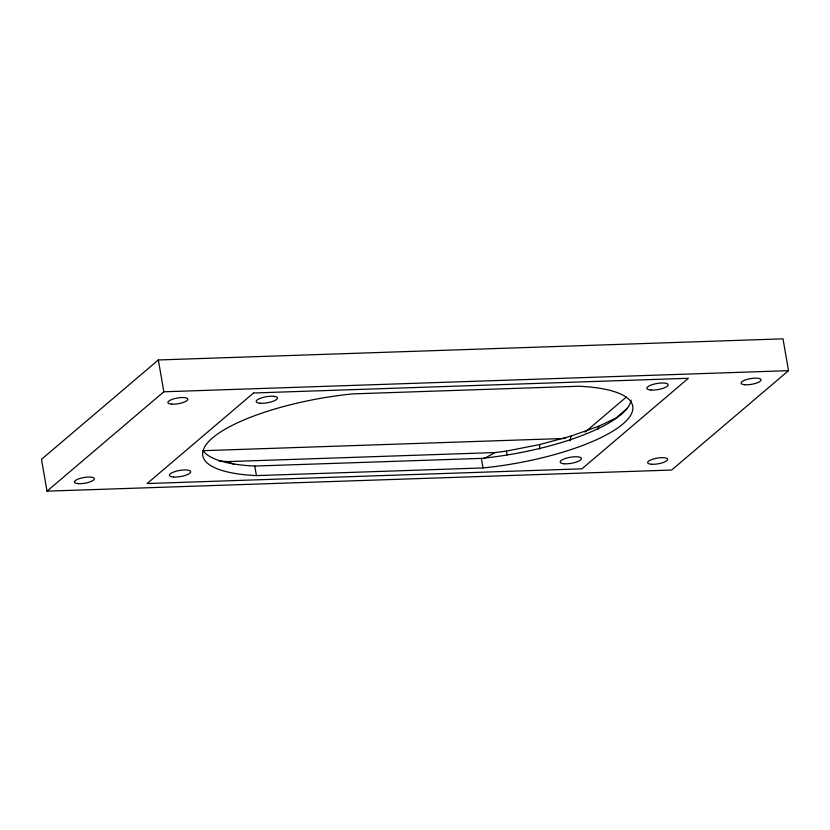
<?xml version="1.0" encoding="UTF-8"?>
<svg xmlns="http://www.w3.org/2000/svg" width="830" height="830" viewBox="0 0 830 830"><rect width="100%" height="100%" fill="white"/><g stroke="black" fill="none" stroke-linecap="round" stroke-linejoin="round"><path stroke-width="1.25" d="M570.127 440.865L570.947 436.124L598.721 426.236L615.798 418.123L627.48 408.194M597.714 429.515L598.721 426.236M158.333 359.961L41.5 459.332L46.999 491.163L671.667 470.039L788.5 370.668L783.001 338.837L158.333 359.961L163.832 391.791L46.999 491.163M585.077 432.15L626.339 397.051M483.983 458.585L495.147 452.558L506.425 451.105L539.625 444.558L570.947 436.124M163.832 391.791L788.5 370.668M203.205 450.68L565.261 438.437M218.653 460.837L227.306 461.615L495.147 452.558M203.07 450.68A127.478 36.416 -9.8 0 0 254.769 466.055L481.358 458.388A127.478 36.416 -9.8 0 0 631.111 400.091M256.418 475.6L483.008 467.944A127.478 36.416 -9.8 0 0 622.905 423.974A127.478 36.416 -9.8 0 0 579.081 386.23L352.491 393.897A127.478 36.416 -9.8 0 0 212.594 437.856A127.478 36.416 -9.8 0 0 256.418 475.6L254.769 466.055M227.306 461.615L234.34 464.406M506.425 451.105L507.192 454.902M481.358 458.388L483.008 467.944M539.625 444.558L539.635 449.082M253.565 392.995L147.118 483.537L581.934 468.836L688.381 378.293L253.565 392.995M173.543 477.001A10.79 3.081 -9.8 0 0 190.63 472.27A10.79 3.081 -9.8 0 0 176.095 471.233A10.79 3.081 -9.8 0 0 173.543 477.001M650.979 390.038A10.79 3.081 -9.8 0 0 668.067 385.296A10.79 3.081 -9.8 0 0 653.532 384.269A10.79 3.081 -9.8 0 0 650.979 390.038M564.255 463.783A10.79 3.081 -9.8 0 0 581.353 459.052A10.79 3.081 -9.8 0 0 566.817 458.025A10.79 3.081 -9.8 0 0 564.255 463.783M78.269 483.641A10.116 2.884 -9.8 0 0 94.288 479.201A10.116 2.884 -9.8 0 0 80.666 478.236A10.116 2.884 -9.8 0 0 78.269 483.641M651.488 464.25A10.116 2.884 -9.8 0 0 667.507 459.82A10.116 2.884 -9.8 0 0 653.884 458.855A10.116 2.884 -9.8 0 0 651.488 464.25M171.737 404.137A10.116 2.884 -9.8 0 0 187.756 399.707A10.116 2.884 -9.8 0 0 174.134 398.742A10.116 2.884 -9.8 0 0 171.737 404.137M744.956 384.757A10.116 2.884 -9.8 0 0 760.975 380.316A10.116 2.884 -9.8 0 0 747.353 379.352A10.116 2.884 -9.8 0 0 744.956 384.757M260.257 403.245A10.79 3.081 -9.8 0 0 277.345 398.514A10.79 3.081 -9.8 0 0 262.809 397.487A10.79 3.081 -9.8 0 0 260.257 403.245"/></g></svg>
